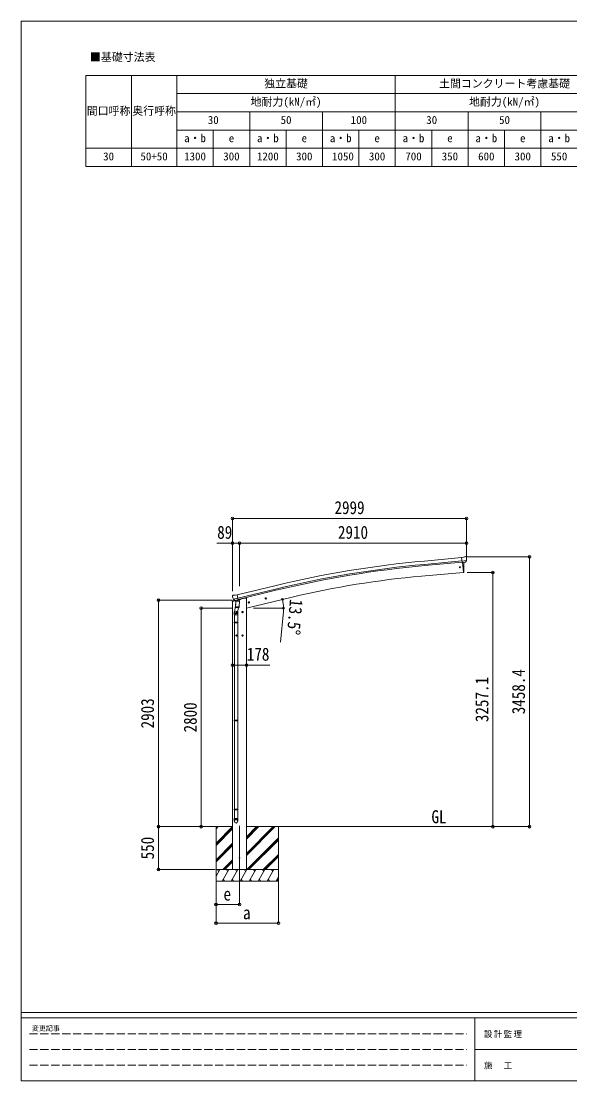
# Model space of a CAD drawing. Units: millimetres at full size, with parts at other scales. Extents: x -9783 to 9892, y -6828 to 6752.
# Drawn here: x -9783 to -2751, y -6828 to 6752 of the extents above; entities that cross this region are included whole.
import ezdxf
from ezdxf.enums import TextEntityAlignment as Align

# ---------------------------------------------------------------- set-up
doc = ezdxf.new("R2010")
doc.units = ezdxf.units.MM
doc.header["$LTSCALE"] = 35
doc.header["$PDMODE"] = 32
doc.header["$PDSIZE"] = 35
doc.linetypes.add('DASHED3', pattern=[4, 3, -1])
for name, color, linetype, lineweight in [('0-0_0', 7, 'Continuous', 9), ('0-1_本体', 4, 'Continuous', 9), ('0-2_部品', 7, 'Continuous', 9), ('0-8_PARTS2', 2, 'Continuous', 9), ('0-A_寸法', 6, 'Continuous', 9), ('1-0_FRAME', 7, 'Continuous', 18), ('F-0_240', 7, 'Continuous', 9)]:
    doc.layers.add(name, color=color, linetype=linetype, lineweight=lineweight)
doc.styles.add('ＭＳ ゴシック', font='')
doc.styles.get('ＭＳ ゴシック').set_extended_font_data('MS Gothic')

msp = doc.modelspace()

# ---------------------------------------------------------------- linework, layer by layer
at = {"layer": '0-0_0', "color": 6}
for p, q in [((-3268.59, -3570.92), (-3268.59, -112.52)), ((-3737.6, -313.82), (-3737.6, -3570.92))]:
    msp.add_line(p, q, dxfattribs=at)
at = {"layer": '0-0_0'}
for p, q in [((-7659.83, -3570.92), (-7074.5, -3570.92)), ((-7285.75, -3782.15), (-7074.5, -3570.9)), ((-7285.75, -3570.92), (-7285.75, -4270.92)), ((-7285.75, -3598.31), (-7258.37, -3570.92)), ((-7285.75, -3584.16), (-7272.51, -3570.92)), ((-7285.75, -3796.29), (-7074.5, -3585.05)), ((-7285.75, -3810.44), (-7074.5, -3599.19)), ((-6896.5, -3941.69), (-6525.73, -3570.92)), ((-6896.5, -3913.4), (-6554.02, -3570.92)), ((-6896.5, -3927.54), (-6539.88, -3570.92)), ((-6896.5, -3729.56), (-6737.87, -3570.92)), ((-6896.5, -3715.41), (-6752.01, -3570.92)), ((-6896.5, -3701.27), (-6766.15, -3570.92)), ((-6896.5, -3570.92), (-4067.08, -3570.92)), ((-6485.75, -3570.92), (-6485.75, -4270.92)), ((-7285.75, -3994.28), (-7074.5, -3783.04)), ((-7285.75, -4008.43), (-7074.5, -3797.18)), ((-6891.89, -4120.92), (-6485.75, -3714.79)), ((-6877.75, -4120.92), (-6485.75, -3728.93)), ((-6863.6, -4120.92), (-6485.75, -3743.07)), ((-7285.75, -4022.57), (-7074.5, -3811.32)), ((-6679.76, -4120.92), (-6485.75, -3926.92)), ((-7200.26, -4120.92), (-7074.5, -3995.17)), ((-7186.12, -4120.92), (-7074.5, -4009.31)), ((-7171.97, -4120.92), (-7074.5, -4023.45)), ((-6665.62, -4120.92), (-6485.75, -3941.06)), ((-6651.47, -4120.92), (-6485.75, -3955.2)), ((-6485.75, -4120.92), (-7285.75, -4120.92)), ((-7285.75, -4204.76), (-7237.35, -4120.92)), ((-7252.35, -4146.91), (-7267.35, -4120.92)), ((-7208.48, -4270.92), (-7121.88, -4120.92)), ((-7136.88, -4146.91), (-7151.88, -4120.92)), ((-7093.01, -4270.92), (-7006.41, -4120.92)), ((-7021.41, -4146.91), (-7036.41, -4120.92)), ((-6977.54, -4270.92), (-6890.94, -4120.92)), ((-6905.94, -4146.91), (-6920.94, -4120.92)), ((-6862.07, -4270.92), (-6775.47, -4120.92)), ((-6790.47, -4146.91), (-6805.47, -4120.92)), ((-6746.6, -4270.92), (-6660, -4120.92)), ((-6690, -4120.92), (-6675, -4146.91)), ((-6631.13, -4270.92), (-6544.53, -4120.92)), ((-6559.53, -4146.91), (-6574.53, -4120.92)), ((-7285.75, -4270.92), (-6485.75, -4270.92)), ((-7193.48, -4244.94), (-7178.48, -4270.92)), ((-7078.01, -4244.94), (-7063.01, -4270.92)), ((-6962.54, -4244.94), (-6947.54, -4270.92)), ((-6847.07, -4244.94), (-6832.07, -4270.92)), ((-6731.6, -4244.95), (-6716.6, -4270.92)), ((-6616.13, -4244.94), (-6601.13, -4270.92)), ((-6515.66, -4270.92), (-6485.75, -4219.11)), ((-6500.66, -4244.94), (-6485.66, -4270.92))]:
    msp.add_line(p, q, dxfattribs=at)
at = {"layer": '0-1_本体'}
for p, q in [((-4615.5, -166.3), (-4138.17, -123.25)), ((-4611.63, -209.28), (-4134.46, -166.25)), ((-4610.12, -226.06), (-4132.94, -183.02)), ((-4125.72, -185.23), (-4114.47, -313.83)), ((-4114.47, -313.83), (-4652.42, -360.9)), ((-7015.03, -600.77), (-6532.15, -483.29)), ((-7004.99, -642.76), (-6521.91, -525.46)), ((-7001.02, -659.12), (-6517.94, -541.82)), ((-7046.53, -667.66), (-7046.53, -668.21)), ((-6972.51, -653.41), (-6920.5, -640.92)), ((-6896.5, -640.92), (-6920.5, -640.92)), ((-6308.41, -629.74), (-6896.5, -770.92)), ((-6896.5, -640.92), (-6896.5, -4120.92)), ((-7074.5, -4120.92), (-7074.5, -684.37))]:
    msp.add_line(p, q, dxfattribs=at)
at = {"layer": '0-1_本体', "color": 6}
msp.add_line((-6896.5, -1501.11), (-7074.5, -1501.11), dxfattribs=at)
at = {"layer": '0-1_本体'}
for centre, radius, start, end in [((-3439.45, -13220.32), 13106.9, 95.14794, 103.64794), ((-3439.45, -13220.32), 13063.74, 95.14794, 103.64794), ((-3439.45, -13220.32), 13046.9, 95.14794, 103.64794), ((-3673.82, -11623.55), 11305.08, 94.96591, 103.47643)]:
    msp.add_arc(centre, radius, start, end, dxfattribs=at)
at = {"layer": '0-2_部品'}
for p, q in [((-4111.79, -118.86), (-4138.36, -121.18)), ((-4132.7, -185.84), (-4138.36, -121.18)), ((-4111.79, -118.86), (-4100.07, -112.09)), ((-4085.17, -110.5), (-4098.83, -111.7)), ((-4076.03, -116.26), (-4081.52, -111.66)), ((-4074.97, -118.3), (-4074.85, -119.64)), ((-4075.49, -161.15), (-4134.41, -166.3)), ((-4122.74, -184.97), (-4132.7, -185.84)), ((-4114.67, -311.56), (-4125.72, -185.23)), ((-4089.13, -182.03), (-4096.84, -182.7)), ((-4086.74, -180.63), (-4075.81, -161.69)), ((-4114.43, -314.33), (-4114.67, -311.56)), ((-4111.82, -313.94), (-4114.43, -314.33)), ((-7077.06, -684.98), (-7034.04, -674.65)), ((-7077.06, -678.09), (-7077.06, -684.98)), ((-7076.49, -616.35), (-7076.21, -617.5)), ((-7072.27, -607.78), (-7076.12, -614.07)), ((-7048.6, -668.9), (-7074.76, -675.17)), ((-7069.17, -605.53), (-7055.99, -602.37)), ((-7062.43, -656.66), (-7004.93, -642.85)), ((-7045.58, -671.57), (-7061.96, -657.08)), ((-7041.43, -605.04), (-7054.69, -602.34)), ((-7042.87, -672.14), (-7035.35, -670.33)), ((-7042.03, -672.03), (-7040.51, -671.67)), ((-7041.43, -605.04), (-7015.5, -598.82)), ((-7040.51, -671.67), (-7003.8, -662.85)), ((-7038.67, -671.89), (-7038.72, -672.63)), ((-7037.96, -673.67), (-7012.15, -680.11)), ((-7029.27, -675.84), (-7029.5, -679.13)), ((-7009.75, -664.68), (-7010.77, -679.28)), ((-7003.8, -662.85), (-7002.27, -662.49)), ((-7000.72, -660.38), (-6999.77, -660.45)), ((-6999.77, -660.45), (-6986.46, -675.76)), ((-6995.47, -665.4), (-6976.34, -660.8)), ((-6986.46, -675.76), (-6986.9, -682.11)), ((-6972.51, -652.2), (-6972.51, -655.94)), ((-6659, -647.16), (-6639.56, -642.49)), ((-6654.45, -639.38), (-6656.58, -646.58)), ((-6647.15, -637.63), (-6654.45, -639.38)), ((-6646.95, -654.55), (-6651.62, -635.1)), ((-6641.98, -643.08), (-6647.15, -637.63)), ((-6644.11, -650.27), (-6641.98, -643.08)), ((-7033.99, -721.09), (-7049.9, -817.26)), ((-7036.58, -758.33), (-7035.71, -745.86)), ((-7036.18, -759.68), (-7036.19, -759.68)), ((-7031.05, -679.02), (-7035.72, -745.86)), ((-6990.03, -749.05), (-7035.72, -745.86)), ((-7034.74, -760.46), (-6993.04, -763.38)), ((-7025.5, -813.66), (-7032, -817.41)), ((-6985.36, -682.22), (-7031.05, -679.02)), ((-7025.5, -831.17), (-7025.5, -811.17)), ((-7019, -817.41), (-7025.5, -813.66)), ((-6998.47, -763), (-7009.2, -826.59)), ((-6990.04, -749.05), (-6990.93, -761.75)), ((-6990.03, -749.05), (-6985.36, -682.22)), ((-6945.5, -813.66), (-6952, -817.41)), ((-6945.5, -831.17), (-6945.5, -811.17)), ((-6939, -817.41), (-6945.5, -813.66)), ((-6872.94, -698.52), (-6853.49, -693.86)), ((-6868.38, -690.75), (-6870.51, -697.94)), ((-6861.08, -688.99), (-6868.38, -690.75)), ((-6860.88, -705.91), (-6865.55, -686.47)), ((-6855.92, -694.44), (-6861.08, -688.99)), ((-6858.05, -701.63), (-6855.92, -694.44)), ((-7052.05, -854.42), (-7052.05, -820.07)), ((-7006.05, -854.42), (-7052.05, -854.42)), ((-7052.05, -950.42), (-7051.05, -948.42)), ((-7006.05, -950.42), (-7052.05, -950.42)), ((-7007.05, -948.42), (-7051.05, -948.42)), ((-7050.05, -854.42), (-7050.05, -948.42)), ((-7015.5, -821.17), (-7035.5, -821.17)), ((-7032, -817.41), (-7032, -824.92)), ((-7032, -824.92), (-7025.5, -828.67)), ((-7008.05, -854.42), (-7008.05, -948.42)), ((-7006.05, -950.42), (-7007.05, -948.42)), ((-7006.05, -819.77), (-7006.05, -854.42)), ((-7006.05, -950.42), (-7006.05, -958.42)), ((-6935.5, -821.17), (-6955.5, -821.17)), ((-6952, -817.41), (-6952, -824.92)), ((-6952, -824.92), (-6945.5, -828.67)), ((-7006.05, -958.42), (-7052.05, -958.42)), ((-7007.05, -960.42), (-7051.05, -960.42)), ((-7050.05, -960.42), (-7050.05, -2204.61)), ((-7008.05, -960.42), (-7008.05, -2204.61)), ((-7006.05, -958.42), (-7007.05, -960.42)), ((-7015.5, -1121.17), (-7035.5, -1121.17)), ((-7025.5, -1113.66), (-7032, -1117.41)), ((-7032, -1117.41), (-7032, -1124.92)), ((-7032, -1124.92), (-7025.5, -1128.67)), ((-7025.5, -1131.17), (-7025.5, -1111.17)), ((-7019, -1117.41), (-7025.5, -1113.66)), ((-6935.5, -1121.17), (-6955.5, -1121.17)), ((-6945.5, -1113.66), (-6952, -1117.41)), ((-6952, -1117.41), (-6952, -1124.92)), ((-6952, -1124.92), (-6945.5, -1128.67)), ((-6945.5, -1131.17), (-6945.5, -1111.17)), ((-6939, -1117.41), (-6945.5, -1113.66)), ((-7052.05, -2206.61), (-7051.05, -2204.61)), ((-7006.05, -2206.61), (-7052.05, -2206.61)), ((-7006.05, -2214.61), (-7052.05, -2214.61)), ((-7007.05, -2204.61), (-7051.05, -2204.61)), ((-7007.05, -2216.61), (-7051.05, -2216.61)), ((-7050.05, -2216.61), (-7050.05, -3344.8)), ((-7008.05, -2216.61), (-7008.05, -3344.8)), ((-7006.05, -2206.61), (-7007.05, -2204.61)), ((-7006.05, -2214.61), (-7007.05, -2216.61)), ((-7006.05, -2206.61), (-7006.05, -2214.61)), ((-7052.05, -3346.8), (-7051.05, -3344.8)), ((-7006.05, -3346.8), (-7052.05, -3346.8)), ((-7006.05, -3354.8), (-7052.05, -3354.8)), ((-7007.05, -3344.8), (-7051.05, -3344.8)), ((-7007.05, -3356.8), (-7051.05, -3356.8)), ((-7050.05, -3356.8), (-7050.05, -3466.8)), ((-7008.05, -3356.8), (-7008.05, -3466.8)), ((-7006.05, -3346.8), (-7007.05, -3344.8)), ((-7006.05, -3354.8), (-7007.05, -3356.8)), ((-7006.05, -3346.8), (-7006.05, -3354.8)), ((-7052.05, -3500.94), (-7052.05, -3466.8)), ((-7006.05, -3466.8), (-7052.05, -3466.8)), ((-7006.05, -3500.94), (-7006.05, -3466.8))]:
    msp.add_line(p, q, dxfattribs=at)
for points in [[(-4122.74, -184.97), (-4122.46, -185.04), (-4097.09, -182.82), (-4096.84, -182.7)], [(-4109.27, -311.11), (-4108.44, -285.48), (-4108.24, -258.98), (-4108.71, -232.5), (-4109.85, -206.02), (-4111.36, -184.07)], [(-4075.42, -160.51), (-4075.71, -161.5), (-4075.81, -161.69)], [(-7062.7, -656.08), (-7062.12, -656.93), (-7061.96, -657.08)], [(-7010.07, -664.26), (-7010.31, -664.42), (-7035.07, -670.36), (-7035.35, -670.33)], [(-7010.07, -664.26), (-7000.35, -661.93), (-7015.5, -598.82)], [(-6656.58, -646.58), (-6651.41, -652.02), (-6644.11, -650.27)], [(-6870.51, -697.94), (-6865.35, -703.39), (-6858.05, -701.63)], [(-7052.05, -950.42), (-7052.05, -958.42), (-7051.05, -960.42)], [(-7025.5, -828.67), (-7019, -824.92), (-7019, -817.41)], [(-6945.5, -828.67), (-6939, -824.92), (-6939, -817.41)], [(-7025.5, -1128.67), (-7019, -1124.92), (-7019, -1117.41)], [(-6945.5, -1128.67), (-6939, -1124.92), (-6939, -1117.41)], [(-7052.05, -2206.61), (-7052.05, -2214.61), (-7051.05, -2216.61)], [(-7052.05, -3346.8), (-7052.05, -3354.8), (-7051.05, -3356.8)]]:
    msp.add_lwpolyline(points, dxfattribs=at)
for centre, radius in [((-4160.5, -246.69), 6.5), ((-6649.28, -644.83), 8.5), ((-6649.28, -644.83), 7.7), ((-6649.28, -644.83), 6.5), ((-7025.5, -821.17), 8.5), ((-7025.5, -821.17), 7.7), ((-7025.5, -821.17), 6.5), ((-6945.5, -821.17), 8.5), ((-6945.5, -821.17), 7.7), ((-6945.5, -821.17), 6.5), ((-6863.21, -696.19), 8.5), ((-6863.21, -696.19), 7.7), ((-6863.21, -696.19), 6.5), ((-7025.5, -1121.17), 8.5), ((-7025.5, -1121.17), 7.7), ((-7025.5, -1121.17), 6.5), ((-6945.5, -1121.17), 8.5), ((-6945.5, -1121.17), 7.7), ((-6945.5, -1121.17), 6.5)]:
    msp.add_circle(centre, radius, dxfattribs=at)
at = {"layer": '0-2_部品', "color": 4}
msp.add_circle((-6985.5, -3970.92), 4.5, dxfattribs=at)
at = {"layer": '0-2_部品'}
for centre, radius, start, end in [((-4098.57, -114.69), 3, 95, 120), ((-4084.73, -115.49), 5, 50.00648, 94.99352), ((-4276.48, -137.28), 202.4, 353.4085, 5), ((-4112.26, -310.97), 3, 278.50322, 357.46219), ((-7074.06, -678.09), 3, 103.5, 180), ((-6879.41, -570.26), 202.4, 193.5, 205.09125), ((-7068, -610.39), 5, 103.5, 148.5), ((-7055.29, -605.28), 3, 78.5, 103.5), ((-7042.15, -671.55), 0.5, 248.23754, 283.5), ((-7039.17, -671.86), 0.5, 356, 103.5), ((-7037.72, -672.7), 1, 176, 256), ((-7009.15, -664.76), 0.604, 100.59842, 172.20595), ((-7002.39, -662), 0.5, 283.5, 318.76246), ((-6977.51, -655.94), 5, 283.5, 0), ((-7034.64, -758.5), 1.95, 175.04017, 217.47766), ((-7034.6, -758.47), 2, 217.40962, 266), ((-7011.8, -679.14), 1.03, 250.03897, 351.96569), ((-6992.9, -761.38), 2, 266, 349.46843), ((-7022.05, -820.07), 30, 177.45142, 180)]:
    msp.add_arc(centre, radius, start, end, dxfattribs=at)
for centre, major_axis, ratio, start_param, end_param in [((-4070.64, -114.25), (-15.35, 3.44), 0.101033, 5.97514262, 5.97537366), ((-4077.96, -118.55), (2.71, -1.31), 0.997474, 0.53665673, 1.32256522), ((-4089.4, -179.04), (1.62, -2.54), 0.997631, 5.80419048, 5.89294842), ((-4089.47, -178.93), (-3.5, 2.17), 0.650902, 2.11455212, 2.18736272), ((-4089.34, -179.12), (1.62, -2.54), 0.997631, 5.96575902, 6.76218013), ((-7073.57, -615.64), (-1.57, -2.57), 0.99628, 4.71238898, 5.49965061), ((-7043.59, -669.32), (-0.73, -2.92), 0.997631, 5.80419048, 6.60061159), ((-7043.54, -669.09), (2.63, 3.16), 0.650902, 4.09582259, 4.16863319), ((-7043.57, -669.22), (-0.73, -2.92), 0.997631, 0.39023689, 0.47899483), ((-7029.05, -819.77), (23, 0), 0.996195, 2.55602575, 6.56630284), ((-7029.05, -819.77), (21, 0), 0.996195, 2.93491471, 5.95123941), ((-7029.05, -3499.2), (-23, 0), 0.996195, 3.14159265, 6.28318531), ((-7029.05, -3500.94), (-23, 0), 0.996195, 3.14159265, 6.28318531), ((-7029.05, -3500.94), (0, -23.43), 0.981806, 4.71238898, 7.85398163)]:
    msp.add_ellipse(centre, major_axis=major_axis, ratio=ratio, start_param=start_param, end_param=end_param, dxfattribs=at)
msp.add_ellipse((-7029.05, -3500.94), major_axis=(21, 0), ratio=0.996195, dxfattribs=at)
at = {"layer": '0-8_PARTS2'}
msp.add_line((-6985.5, -3561.72), (-6985.5, -4320.92), dxfattribs=at)
at = {"layer": '0-A_寸法'}
for p, q in [((-7074.5, 377.43), (-4075.5, 377.43)), ((-7074.5, 60.82), (-7074.5, -551.41)), ((-7074.5, 60.82), (-6985.5, 60.82)), ((-6985.5, 60.82), (-6985.5, -487.04)), ((-6985.5, 60.82), (-4075.5, 60.82)), ((-3268.59, -112.52), (-4066.43, -112.52)), ((-3737.6, -313.82), (-4066.43, -313.82)), ((-8024.07, -667.92), (-7078.99, -667.92)), ((-8024.07, -3570.92), (-8024.07, -667.92)), ((-7476.1, -770.92), (-7078.99, -770.92)), ((-7476.1, -3570.92), (-7476.1, -770.92)), ((-6807, -770.92), (-6420.14, -770.92)), ((-6423, -813.38), (-6457.36, -1205.88)), ((-6896.5, -1501.11), (-6596.5, -1501.11)), ((-8024.07, -3570.92), (-7295.96, -3570.92)), ((-8024.07, -4120.92), (-8024.07, -3570.92)), ((-3737.6, -3570.92), (-4066.43, -3570.92)), ((-3268.59, -3570.92), (-3737.6, -3570.92)), ((-8024.07, -4120.92), (-7295.96, -4120.92)), ((-7285.75, -4807.29), (-7285.75, -4278.34)), ((-7285.75, -4567.31), (-7285.75, -4278.34)), ((-6985.5, -4567.31), (-6985.5, -4278.34)), ((-6485.75, -4807.29), (-6485.75, -4278.34)), ((-6985.5, -4567.31), (-7285.75, -4567.31)), ((-7285.75, -4807.29), (-6485.75, -4807.29))]:
    msp.add_line(p, q, dxfattribs=at)
for points in [[(-7074.5, 377.43), (-7074.5, 60.82), (-7274.5, 60.82)], [(-4075.5, 377.43), (-4075.5, 60.82), (-4075.5, -106.74)]]:
    msp.add_lwpolyline(points, dxfattribs=at)
for centre in [(-6434.6, -657.27), (-6421.14, -770.92)]:
    msp.add_circle(centre, 10.62, dxfattribs=at)
for start, end in [(0, 13.5), (354.99678, 0)]:
    msp.add_arc((-6908, -770.92), 486.86, start, end, dxfattribs=at)
for p in [(-7074.5, 377.43), (-4075.5, 377.43), (-7074.5, 60.82), (-6985.5, 60.82), (-4075.5, 60.82), (-3268.59, -112.52), (-3737.6, -313.82), (-8024.07, -667.92), (-7476.1, -770.92), (-7074.5, -1501.11), (-6896.5, -1501.11), (-8024.07, -3570.92), (-7476.1, -3570.92), (-3737.6, -3570.92), (-3268.59, -3570.92), (-8024.07, -4120.92), (-7285.75, -4567.31), (-6985.5, -4567.31), (-7285.75, -4807.29), (-6485.75, -4807.29)]:
    msp.add_point(p, dxfattribs=at)
at = {"layer": '1-0_FRAME'}
for p, q in [((-8954.37, 6057.12), (-2187.7, 6057.12)), ((-8954.37, 6057.12), (-8954.37, 4890.45)), ((-8371.03, 6057.12), (-8371.03, 4890.45)), ((-4987.7, 6057.12), (-4987.7, 4890.45)), ((-7787.7, 5823.78), (-2187.7, 5823.78)), ((-7787.7, 5590.45), (-2187.7, 5590.45)), ((-4054.37, 5590.45), (-4054.37, 4890.45)), ((-7787.7, 5357.12), (-2187.7, 5357.12)), ((-3587.7, 5357.12), (-3587.7, 4890.45))]:
    msp.add_line(p, q, dxfattribs=at)
for points in [[(-7787.7, 6057.12), (-7787.7, 5823.78), (-7787.7, 5123.78), (-7787.7, 4890.45)], [(-6854.37, 5590.45), (-6854.37, 5357.12), (-6854.37, 4890.45)], [(-5921.03, 5590.45), (-5921.03, 5357.12), (-5921.03, 4890.45)], [(-3121.03, 5590.45), (-3121.03, 5123.78), (-3121.03, 4890.45)], [(-7321.03, 5357.12), (-7321.03, 5123.78), (-7321.03, 4890.45)], [(-6387.7, 5357.12), (-6387.7, 5123.78), (-6387.7, 4890.45)], [(-5454.37, 5357.12), (-5454.37, 5123.78), (-5454.37, 4890.45)], [(-4521.03, 5357.12), (-4521.03, 5123.78), (-4521.03, 4890.45)], [(-8954.37, 5123.78), (-7787.7, 5123.78), (-2187.7, 5123.78)], [(-8954.37, 4890.45), (-8371.03, 4890.45), (-4987.7, 4890.45), (-3121.03, 4890.45), (-2187.7, 4890.45)]]:
    msp.add_lwpolyline(points, dxfattribs=at)
at = {"layer": 'F-0_240', "color": 5}
for p, q in [((-9783.03, 6751.9), (-9783.03, -6828.1)), ((-9783.03, 6751.9), (9396.97, 6751.9)), ((-9783.03, -5953.1), (9396.97, -5953.1)), ((-9783.03, -6023.1), (6285.75, -6023.1)), ((-3969.25, -6023.1), (-3969.25, -6828.1)), ((-3969.25, -6425.6), (3205.75, -6425.6)), ((-9783.03, -6828.1), (9396.97, -6828.1))]:
    msp.add_line(p, q, dxfattribs=at)
at = {"layer": 'F-0_240', "color": 4, "linetype": 'DASHED3'}
for p, q in [((-9678.03, -6224.35), (-4074.25, -6224.35)), ((-9678.03, -6425.6), (-4074.25, -6425.6)), ((-9678.03, -6626.85), (-4074.25, -6626.85))]:
    msp.add_line(p, q, dxfattribs=at)

# ---------------------------------------------------------------- texts
at = {"layer": '0-0_0', "style": 'ＭＳ ゴシック', "width": 0.85}
msp.add_text('GL', height=166.8, dxfattribs=at).set_placement((-4524.45, -3577.11), align=Align.BOTTOM_LEFT)
at = {"layer": '0-A_寸法', "color": 7, "style": 'ＭＳ ゴシック', "width": 0.85}
for s, p in [('2999', (-5767.5, 384.43)), ('89', (-7270.75, 67.82)), ('2910', (-5723, 67.82)), ('178', (-6890.87, -1494.11)), ('e', (-7189.87, -4567.94)), ('a', (-6939.87, -4807.91))]:
    msp.add_text(s, height=166.8, dxfattribs=at).set_placement(p, align=Align.BOTTOM_LEFT)
for s, rotation, p in [('13.5°', 264.997, (-6387.65, -646.08)), ('3458.4', 90, (-3275.59, -2130.47)), ('3257.1', 90, (-3744.6, -2231.12)), ('2903', 90, (-8031.07, -2311.92)), ('2800', 90, (-7483.1, -2363.42)), ('550', 90, (-8031.07, -3990.3))]:
    msp.add_text(s, height=166.8, rotation=rotation, dxfattribs=at).set_placement(p, align=Align.BOTTOM_LEFT)
at = {"layer": '1-0_FRAME', "style": 'ＭＳ ゴシック'}
for s, p in [('■基礎寸法表', (-8901.52, 6210.46)), ('独立基礎', (-6667.7, 5870.45)), ('土間コンクリート考慮基礎', (-4427.7, 5870.45)), ('地耐力(kN/㎡)', (-6842.7, 5637.12)), ('地耐力(kN/㎡)', (-4042.7, 5637.12)), ('間口呼称', (-8942.7, 5520.45)), ('奥行呼称', (-8359.37, 5520.45)), ('30', (-7391.03, 5403.78)), ('50', (-6457.7, 5403.78)), ('100', (-5559.37, 5403.78)), ('30', (-4591.03, 5403.78)), ('50', (-3657.7, 5403.78)), ('a・b', (-7694.37, 5170.45)), ('a・b', (-6761.03, 5170.45)), ('a・b', (-5827.7, 5170.45)), ('a・b', (-4894.37, 5170.45)), ('a・b', (-3961.03, 5170.45)), ('a・b', (-3027.7, 5170.45)), ('e', (-7122.7, 5170.45)), ('e', (-6189.37, 5170.45)), ('e', (-5256.03, 5170.45)), ('e', (-4322.7, 5170.45)), ('e', (-3389.37, 5170.45)), ('30', (-8732.7, 4937.12)), ('50+50', (-8254.37, 4937.12)), ('1300', (-7694.37, 4937.12)), ('300', (-7192.7, 4937.12)), ('1200', (-6761.03, 4937.12)), ('300', (-6259.37, 4937.12)), ('1050', (-5798.53, 4937.12)), ('300', (-5326.03, 4937.12)), ('700', (-4859.37, 4937.12)), ('350', (-4392.7, 4937.12)), ('600', (-3926.03, 4937.12)), ('300', (-3459.37, 4937.12)), ('550', (-2992.7, 4937.12))]:
    msp.add_text(s, height=102.6, dxfattribs=at).set_placement(p, align=Align.BOTTOM_LEFT)
at = {"layer": 'F-0_240', "style": 'ＭＳ ゴシック'}
msp.add_text('変更記事', height=64.15, dxfattribs=at).set_placement((-9646.27, -6206.85), align=Align.BOTTOM_LEFT)
at = {"layer": 'F-0_240', "char_height": 76.98, "attachment_point": 7, "style": 'ＭＳ ゴシック'}
for s, insert in [('\\T1.17;設計監理', (-3851.04, -6276.85)), ('\\T1.17;施\u3000工', (-3851.04, -6679.35))]:
    msp.add_mtext(s, dxfattribs=dict(at, insert=insert))

doc.saveas('drawing.dxf')
